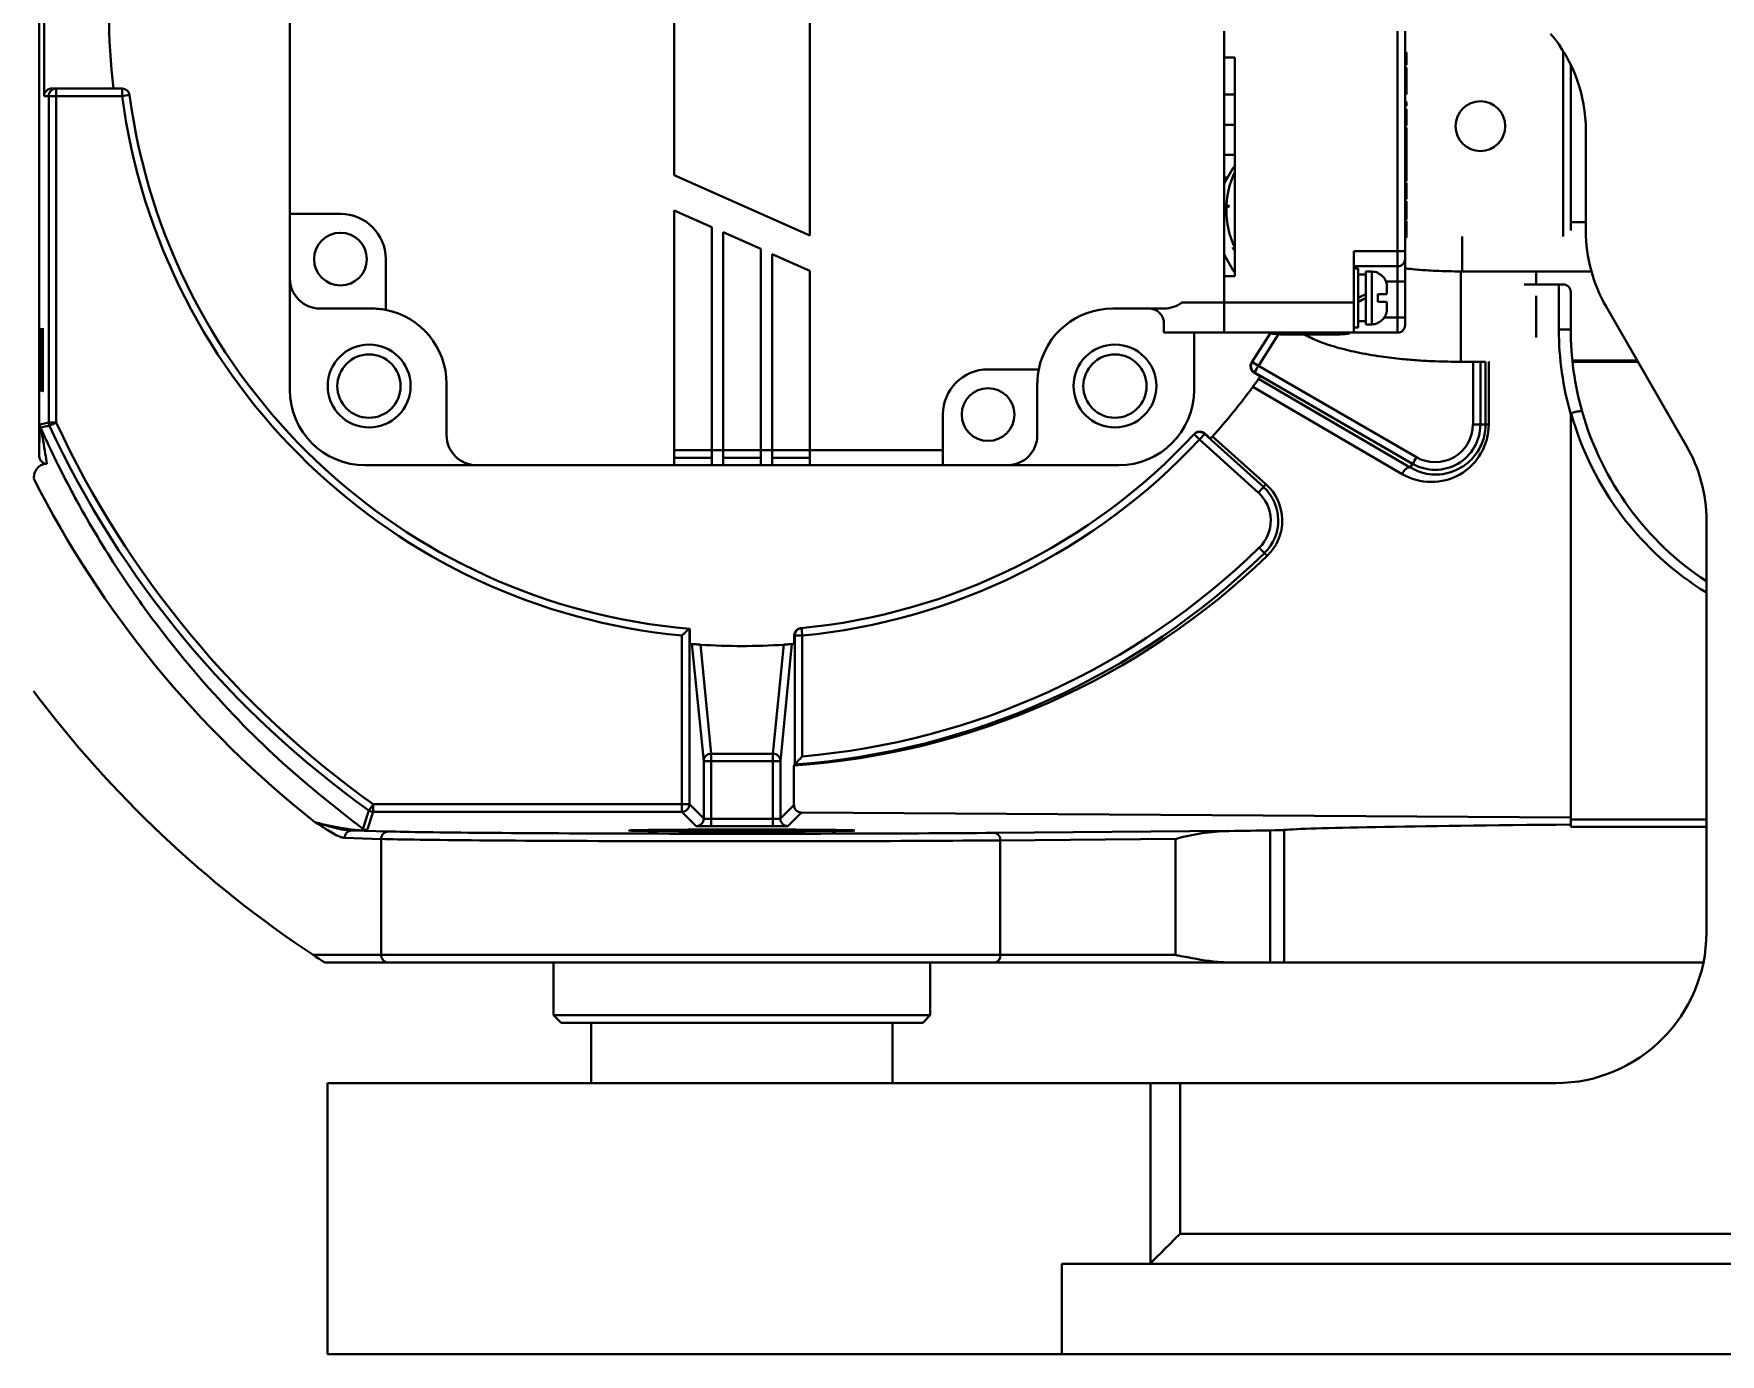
# Model space of a CAD drawing. Header units: millimetres. Extents: x -2601 to 21461, y 11492 to 21077.
# Drawn here: x -1092.3 to -980.4, y 12700.9 to 12788.6 of the extents above; entities that cross this region are included whole.
import ezdxf

# ---------------------------------------------------------------- set-up
doc = ezdxf.new("R2010")
doc.units = ezdxf.units.MM
doc.header["$PDSIZE"] = -1
doc.styles.get("Standard").update_dxf_attribs({"font": ''})
doc.styles.get('Standard').set_extended_font_data('HYSWLongFangSong')
doc.dimstyles.new('ISO-25', dxfattribs={"dimscale": 25, "dimtxt": 3.5, "dimasz": 1.6, "dimexe": 1.25, "dimexo": 0.625, "dimtad": 1, "dimdec": 0, "dimzin": 9, "dimdsep": 46, "dimtxsty": 'Standard', "dimcen": 2.5, "dimadec": 0, "dimazin": 2, "dimtfac": 1, "dimtdec": 0, "dimtofl": 0, "dimtmove": 0, "dimatfit": 3, "dimfxl": 1, "dimarcsym": 0})

# ---------------------------------------------------------------- blocks, each defined once
blk = doc.blocks.new('*D41')
at = {"color": 0, "lineweight": -2}
for p, q in [((-984.73, 13145.13), (-566.17, 12980.75)), ((-80.3, 12727.44), (-80.3, 12852.44)), ((-142.8, 12789.94), (-17.8, 12789.94))]:
    blk.add_line(p, q, dxfattribs=at)
at = {"color": 0}
blk.add_solid([(-563.74, 12986.96), (-568.61, 12974.55), (-528.94, 12966.13)], dxfattribs=at)
at = {"layer": 'Defpoints', "color": 0}
for p in [(-528.94, 12966.13), (-80.3, 12789.94)]:
    blk.add_point(p, dxfattribs=at)
at = {"color": 0, "insert": (-871.65, 13164.51), "char_height": 87.5, "attachment_point": 5, "rotation": 338.5595}
blk.add_mtext('R482', dxfattribs=at)

msp = doc.modelspace()

# ---------------------------------------------------------------- linework, layer by layer
at = {"color": 161, "lineweight": 30, "true_color": 0x67adff}
for p, q in [((-1091.94, 12819.27), (-1091.94, 12760.62)), ((-1049.8, 12779.2), (-1049.8, 12818.94)), ((-1040.8, 12818.94), (-1040.8, 12775.19)), ((-1075.3, 12776.62), (-1075.3, 12807.54)), ((-1091.61, 12795.44), (-1091.61, 12784.44)), ((-1013.3, 12770.74), (-1013.3, 12788.74)), ((-1013.3, 12788.74), (-1013.3, 12786.99)), ((-1001.8, 12774.14), (-1001.8, 12788.74)), ((-1001.3, 12774.14), (-1001.3, 12788.74)), ((-1001.2, 12787.34), (-1001.3, 12787.34)), ((-990.8, 12775.11), (-990.8, 12787.42)), ((-1013.3, 12786.99), (-1012.6, 12786.99)), ((-1012.6, 12786.99), (-1012.6, 12772.49)), ((-1001.3, 12786.51), (-1001.2, 12786.51)), ((-1001.18, 12786.32), (-1001.3, 12786.32)), ((-990.3, 12786.51), (-990.3, 12775.52)), ((-1001.3, 12785.36), (-1001.2, 12785.36)), ((-1001.2, 12785.36), (-1001.2, 12784.54)), ((-1091.3, 12784.44), (-1091.61, 12784.44)), ((-1091.3, 12762.78), (-1091.3, 12784.44)), ((-1091.3, 12784.44), (-1090.8, 12784.44)), ((-1091.09, 12784.94), (-1087, 12784.94)), ((-1090.8, 12784.94), (-1090.8, 12784.44)), ((-1086.43, 12784.44), (-1090.8, 12784.44)), ((-1090.8, 12784.44), (-1090.8, 12762.78)), ((-1087, 12784.94), (-1086.43, 12784.94)), ((-1086.43, 12784.94), (-1086.43, 12784.44)), ((-1012.6, 12784.54), (-1013.3, 12784.54)), ((-1001.3, 12784.06), (-1001.2, 12784.06)), ((-1001.2, 12784.06), (-1001.2, 12783.8)), ((-1001.2, 12783.8), (-1001.3, 12783.8)), ((-1001.2, 12783.57), (-1001.3, 12783.57)), ((-1001.2, 12783.32), (-1001.3, 12783.32)), ((-1001.2, 12783.57), (-1001.2, 12783.32)), ((-1001.2, 12783.32), (-1001.2, 12782.67)), ((-1013.3, 12782.54), (-1012.6, 12782.54)), ((-1001.2, 12782.67), (-1001.3, 12782.67)), ((-1001.3, 12782.59), (-1001.2, 12782.59)), ((-1001.2, 12782.49), (-1001.3, 12782.49)), ((-1001.18, 12782.32), (-1001.3, 12782.32)), ((-1001.2, 12782.59), (-1001.2, 12782.49)), ((-989.3, 12775.48), (-989.3, 12782.15)), ((-1012.6, 12780.54), (-1013.3, 12780.54)), ((-1001.3, 12781.59), (-1001.2, 12781.59)), ((-1001.3, 12780.99), (-1001.18, 12780.99)), ((-1001.2, 12781.01), (-1001.2, 12780.46)), ((-1001.2, 12780.46), (-1001.3, 12780.46)), ((-1001.3, 12780.33), (-1001.2, 12780.33)), ((-1001.3, 12780.25), (-1001.2, 12780.25)), ((-1001.3, 12780.12), (-1001.2, 12780.12)), ((-1001.2, 12779.85), (-1001.3, 12779.85)), ((-1001.2, 12780.25), (-1001.2, 12780.33)), ((-1001.2, 12780.12), (-1001.2, 12780.25)), ((-1001.2, 12779.85), (-1001.2, 12779.18)), ((-1040.8, 12775.19), (-1049.8, 12779.2)), ((-1013.09, 12779.04), (-1013.3, 12779.04)), ((-1001.2, 12779.18), (-1001.3, 12779.18)), ((-1001.2, 12779.08), (-1001.3, 12779.08)), ((-1001.2, 12778.79), (-1001.3, 12778.79)), ((-1001.2, 12778.69), (-1001.3, 12778.69)), ((-1001.2, 12778.43), (-1001.3, 12778.43)), ((-1001.2, 12779.18), (-1001.2, 12779.08)), ((-1001.2, 12779.08), (-1001.2, 12778.79)), ((-1001.2, 12778.69), (-1001.2, 12778.43)), ((-1001.2, 12778.43), (-1001.2, 12777.78)), ((-1013.03, 12777.02), (-1012.99, 12777.23)), ((-1001.2, 12777.78), (-1001.3, 12777.78)), ((-1001.3, 12777.7), (-1001.2, 12777.7)), ((-1001.2, 12777.6), (-1001.3, 12777.6)), ((-1001.18, 12777.43), (-1001.3, 12777.43)), ((-1001.2, 12777.7), (-1001.2, 12777.6)), ((-1075.3, 12776.62), (-1071.94, 12776.62)), ((-1075.3, 12772.34), (-1075.3, 12776.62)), ((-1049.8, 12776.85), (-1047.3, 12775.73)), ((-1049.8, 12759.94), (-1049.8, 12776.85)), ((-1013.15, 12776.89), (-1013.15, 12776.43)), ((-1001.3, 12776.74), (-1001.2, 12776.74)), ((-1001.3, 12776.24), (-1001.2, 12776.24)), ((-1001.18, 12776.13), (-1001.3, 12776.13)), ((-989.3, 12776.06), (-990.3, 12776.06)), ((-1047.3, 12775.73), (-1047.3, 12760.94)), ((-1046.55, 12775.4), (-1044.05, 12774.29)), ((-1046.55, 12760.94), (-1046.55, 12775.4)), ((-1001.3, 12775.55), (-1001.2, 12775.55)), ((-1001.2, 12775.06), (-1001.3, 12775.06)), ((-1001.2, 12775.55), (-1001.2, 12775.06)), ((-997.5, 12775.11), (-997.5, 12772.8)), ((-1044.05, 12774.29), (-1044.05, 12760.94)), ((-1043.3, 12760.94), (-1043.3, 12773.95)), ((-1043.3, 12773.95), (-1040.8, 12772.84)), ((-1004.7, 12774.14), (-1001.8, 12774.14)), ((-1004.7, 12770.74), (-1004.7, 12774.14)), ((-1001.8, 12773.14), (-1001.8, 12774.14)), ((-1001.8, 12774.14), (-1001.3, 12774.14)), ((-1068.94, 12773.62), (-1068.94, 12770.25)), ((-1040.8, 12772.84), (-1040.8, 12760.94)), ((-1004.7, 12773.14), (-1001.8, 12773.14)), ((-1004.4, 12772.99), (-1004.7, 12772.99)), ((-1004.4, 12769.09), (-1004.4, 12772.99)), ((-1003.5, 12772.79), (-1003.9, 12772.79)), ((-1003.9, 12771.04), (-1003.9, 12772.79)), ((-1003.5, 12769.29), (-1003.5, 12772.79)), ((-1003.1, 12772.69), (-1003.1, 12772.71)), ((-1001.8, 12773.14), (-1001.8, 12772.14)), ((-992.6, 12772.8), (-997.6, 12772.8)), ((-997.6, 12766.8), (-997.6, 12772.8)), ((-988.93, 12772.8), (-992.6, 12772.8)), ((-992.6, 12772.8), (-992.6, 12771.94)), ((-1075.3, 12764.94), (-1075.3, 12772.34)), ((-1013.3, 12772.49), (-1013.3, 12770.74)), ((-1012.6, 12772.49), (-1013.3, 12772.49)), ((-1003.9, 12772.59), (-1004.4, 12772.59)), ((-1002.58, 12772.14), (-1001.8, 12772.14)), ((-1001.8, 12772.14), (-1001.3, 12772.14)), ((-1001.8, 12772.14), (-1001.8, 12769.74)), ((-1001.3, 12772.14), (-1001.3, 12769.74)), ((-993.39, 12771.94), (-991.09, 12771.94)), ((-991.09, 12768.94), (-991.09, 12771.94)), ((-991.09, 12771.94), (-990.8, 12771.94)), ((-1016.1, 12770.74), (-1013.3, 12770.74)), ((-1013.3, 12768.74), (-1013.3, 12770.74)), ((-1013.3, 12770.74), (-1004.7, 12770.74)), ((-1004.7, 12770.74), (-1004.7, 12768.74)), ((-1003.9, 12769.29), (-1003.9, 12771.04)), ((-1003.1, 12770.79), (-1003.1, 12771.29)), ((-1002.5, 12770.79), (-1002.5, 12770.68)), ((-992.6, 12771.18), (-992.6, 12768.42)), ((-992.6, 12770.58), (-992.6, 12771.18)), ((-992.6, 12768.42), (-992.6, 12770.58)), ((-990.3, 12771.44), (-990.3, 12768.94)), ((-982.64, 12761.26), (-987.96, 12770.48)), ((-1069.9, 12770.34), (-1073.3, 12770.34)), ((-1020.7, 12770.34), (-1017.3, 12770.34)), ((-1017.3, 12768.74), (-1017.3, 12769.34)), ((-1004.4, 12769.49), (-1003.9, 12769.49)), ((-1003.1, 12769.38), (-1003.1, 12769.4)), ((-1001.8, 12769.74), (-1002.69, 12769.74)), ((-1001.8, 12769.74), (-1001.8, 12768.74)), ((-1001.3, 12769.74), (-1001.8, 12769.74)), ((-1017.3, 12768.74), (-1013.3, 12768.74)), ((-1015.3, 12768.74), (-1015.3, 12764.94)), ((-1013.3, 12768.74), (-1004.7, 12768.74)), ((-1011.46, 12766.78), (-1010.2, 12768.74)), ((-1009.62, 12768.74), (-1011.03, 12766.53)), ((-1010.26, 12768.74), (-1010.26, 12768.74)), ((-1006.53, 12768.61), (-1008.66, 12768.61)), ((-1004.93, 12768.74), (-1004.93, 12768.74)), ((-1004.7, 12769.09), (-1004.4, 12769.09)), ((-1001.8, 12768.74), (-1004.7, 12768.74)), ((-1003.9, 12769.29), (-1003.5, 12769.29)), ((-991.09, 12768.94), (-990.3, 12768.94)), ((-1028.97, 12766.3), (-1025.6, 12766.3)), ((-1011.3, 12766.07), (-1011.28, 12766.09)), ((-1011.3, 12766.07), (-1010.9, 12765.84)), ((-1000.8, 12760.04), (-1011.28, 12766.09)), ((-1011.03, 12766.53), (-1000.55, 12760.47)), ((-997.6, 12766.8), (-995.96, 12766.8)), ((-996.79, 12762.64), (-996.79, 12766.8)), ((-996.29, 12766.8), (-996.29, 12762.64)), ((-995.96, 12762.64), (-995.96, 12766.8)), ((-995.75, 12766.83), (-995.75, 12762.64)), ((-990.19, 12766.9), (-985.89, 12766.9)), ((-990.18, 12766.8), (-985.83, 12766.8)), ((-1064.9, 12761.94), (-1064.9, 12765.34)), ((-1025.7, 12765.34), (-1025.7, 12761.94)), ((-1001.49, 12759.35), (-1011.4, 12765.14)), ((-1011.02, 12765.67), (-1000.95, 12759.78)), ((-1091.89, 12762.65), (-1091.3, 12762.78)), ((-1090.8, 12762.78), (-1091.3, 12762.78)), ((-1031.97, 12760.94), (-1031.97, 12763.3)), ((-996.79, 12762.64), (-996.29, 12762.64)), ((-996.29, 12762.64), (-995.96, 12762.64)), ((-995.96, 12762.64), (-995.75, 12762.64)), ((-990.3, 12736.57), (-990.3, 12763.3)), ((-1011.03, 12758.12), (-1014.93, 12761.65)), ((-1014.6, 12762.02), (-1014.58, 12762.04)), ((-1014.6, 12762.02), (-1010.7, 12758.5)), ((-1014.2, 12761.71), (-1014.58, 12762.04)), ((-1010.53, 12758.68), (-1014.08, 12761.85)), ((-1049.8, 12760.94), (-1047.3, 12760.94)), ((-1047.3, 12760.44), (-1049.8, 12760.44)), ((-1047.3, 12760.94), (-1046.55, 12760.94)), ((-1047.3, 12760.94), (-1047.3, 12759.94)), ((-1046.55, 12759.94), (-1046.55, 12760.94)), ((-1046.55, 12760.94), (-1044.05, 12760.94)), ((-1044.05, 12760.44), (-1046.55, 12760.44)), ((-1044.05, 12760.94), (-1043.3, 12760.94)), ((-1044.05, 12760.94), (-1044.05, 12759.94)), ((-1043.3, 12759.94), (-1043.3, 12760.94)), ((-1040.8, 12760.94), (-1043.3, 12760.94)), ((-1040.8, 12760.44), (-1043.3, 12760.44)), ((-1040.8, 12760.94), (-1031.97, 12760.94)), ((-1040.8, 12760.94), (-1040.8, 12759.94)), ((-1031.97, 12759.94), (-1031.97, 12760.94)), ((-1062.9, 12759.94), (-1070.3, 12759.94)), ((-1049.8, 12759.94), (-1062.9, 12759.94)), ((-1047.3, 12759.94), (-1049.8, 12759.94)), ((-1046.55, 12759.94), (-1047.3, 12759.94)), ((-1044.05, 12759.94), (-1046.55, 12759.94)), ((-1043.3, 12759.94), (-1044.05, 12759.94)), ((-1040.8, 12759.94), (-1043.3, 12759.94)), ((-1031.97, 12759.94), (-1040.8, 12759.94)), ((-1027.7, 12759.94), (-1031.97, 12759.94)), ((-1020.3, 12759.94), (-1027.7, 12759.94)), ((-1000.95, 12759.78), (-1000.8, 12760.04)), ((-1010.7, 12758.5), (-1010.53, 12758.68)), ((-981.3, 12728.94), (-981.3, 12756.26)), ((-1010.44, 12753.94), (-1010.62, 12754.11)), ((-1049.29, 12737.44), (-1049.29, 12748.64)), ((-1048.79, 12749.09), (-1048.79, 12737.44)), ((-1048.79, 12749.09), (-1048.79, 12749.09)), ((-1048.76, 12748.09), (-1048.76, 12749.09)), ((-1047.84, 12740.3), (-1048.62, 12748.08)), ((-1041.98, 12748.08), (-1042.75, 12740.3)), ((-1041.83, 12748.63), (-1041.8, 12748.64)), ((-1041.83, 12748.09), (-1041.83, 12748.63)), ((-1041.8, 12740.08), (-1041.8, 12748.64)), ((-1041.8, 12748.64), (-1041.3, 12748.64)), ((-1041.3, 12748.64), (-1041.3, 12740.62)), ((-1048.06, 12748.04), (-1047.34, 12740.8)), ((-1043.25, 12740.8), (-1042.53, 12748.04)), ((-1047.84, 12736.49), (-1047.84, 12740.3)), ((-1047.84, 12740.3), (-1047.34, 12740.3)), ((-1047.34, 12740.3), (-1047.34, 12740.8)), ((-1047.34, 12740.8), (-1043.25, 12740.8)), ((-1047.34, 12740.3), (-1047.34, 12736.48)), ((-1043.25, 12740.3), (-1047.34, 12740.3)), ((-1043.25, 12740.3), (-1043.25, 12740.8)), ((-1043.25, 12736.48), (-1043.25, 12740.3)), ((-1043.25, 12740.3), (-1042.75, 12740.3)), ((-1042.75, 12740.3), (-1042.75, 12736.49)), ((-1041.8, 12740.08), (-1041.85, 12740.02)), ((-1041.85, 12737.39), (-1041.85, 12740.02)), ((-1069.77, 12736.94), (-1070.16, 12735.72)), ((-1069.77, 12737.44), (-1049.29, 12737.44)), ((-1069.77, 12737.44), (-1069.77, 12736.94)), ((-1049.29, 12736.94), (-1069.77, 12736.94)), ((-1048.79, 12737.44), (-1049.29, 12737.44)), ((-1049.29, 12737.44), (-1049.29, 12736.94)), ((-1048.34, 12735.99), (-1049.29, 12736.94)), ((-1048.79, 12737.44), (-1047.84, 12736.49)), ((-1042.75, 12736.49), (-1041.85, 12737.39)), ((-1041.35, 12736.89), (-1042.25, 12735.99)), ((-1041.35, 12736.89), (-990.3, 12736.57)), ((-1047.34, 12735.98), (-1047.34, 12736.48)), ((-1047.34, 12736.48), (-1043.25, 12736.48)), ((-1043.25, 12735.98), (-1047.34, 12735.98)), ((-1043.25, 12735.98), (-1043.25, 12736.48)), ((-990.3, 12736.57), (-990.3, 12736.09)), ((-990.3, 12736.44), (-981.3, 12736.44)), ((-990.3, 12736.09), (-990.3, 12735.94)), ((-981.3, 12735.94), (-990.3, 12735.94)), ((-1069.24, 12735.13), (-1071.67, 12735.21)), ((-1071.19, 12735.71), (-1068.76, 12735.63)), ((-1069.24, 12735.13), (-1069.24, 12727.44)), ((-1028.5, 12735.54), (-1013, 12735.67)), ((-1016.54, 12735.14), (-1028.16, 12735.04)), ((-1028.16, 12735.04), (-1028.16, 12727.44)), ((-1016.54, 12727.44), (-1016.54, 12735.14)), ((-1010.26, 12726.94), (-1010.26, 12735.71)), ((-1009.31, 12735.74), (-1009.31, 12726.94)), ((-1073.75, 12727.44), (-1069.24, 12727.44)), ((-1068.76, 12726.94), (-1072.99, 12726.94)), ((-1069.24, 12727.44), (-1028.16, 12727.44)), ((-1028.5, 12726.94), (-1068.76, 12726.94)), ((-1057.8, 12726.94), (-1057.8, 12723.44)), ((-1032.8, 12723.44), (-1032.8, 12726.94)), ((-1012.99, 12726.94), (-1028.5, 12726.94)), ((-1028.16, 12727.44), (-1016.54, 12727.44)), ((-1012.99, 12726.94), (-1010.26, 12726.94)), ((-1009.31, 12726.94), (-1010.26, 12726.94)), ((-1009.31, 12726.94), (-981.5, 12726.94)), ((-1057.8, 12723.44), (-1057.3, 12722.94)), ((-1057.8, 12723.44), (-1057.1, 12723.44)), ((-1057.1, 12723.44), (-1032.8, 12723.44)), ((-1033.3, 12722.94), (-1032.8, 12723.44)), ((-1056.63, 12722.94), (-1057.3, 12722.94)), ((-1033.3, 12722.94), (-1056.63, 12722.94)), ((-1055.3, 12722.94), (-1055.3, 12718.94)), ((-1035.3, 12718.94), (-1035.3, 12722.94)), ((-1072.8, 12718.94), (-1072.8, 12700.94)), ((-1018.19, 12718.94), (-1072.8, 12718.94)), ((-1018.19, 12706.97), (-1018.19, 12718.94)), ((-1018.19, 12718.94), (-1016.22, 12718.94)), ((-1016.22, 12718.94), (-1016.22, 12708.94)), ((-1016.22, 12718.94), (-991.3, 12718.94)), ((-1016.22, 12708.94), (-978.62, 12708.94)), ((-1024.08, 12706.94), (-1024.08, 12700.94)), ((-1024.08, 12706.94), (-961.3, 12706.94)), ((-1024.08, 12700.94), (-1072.8, 12700.94)), ((-955.3, 12700.94), (-1024.08, 12700.94))]:
    msp.add_line(p, q, dxfattribs=at)
at = {"color": 161, "lineweight": 30, "true_color": 0x67adff, "flags": 128}
for points in [[(-1013.3, 12778.63), (-1012.7, 12779.67), (-1012.6, 12779.81)], [(-1012.6, 12772.73), (-1012.7, 12772.87), (-1013.3, 12773.92)], [(-1014.93, 12761.65), (-1015.01, 12761.72), (-1015.07, 12761.78), (-1015.14, 12761.84), (-1015.19, 12761.89), (-1015.24, 12761.94), (-1015.27, 12761.97), (-1015.29, 12761.99), (-1015.3, 12761.99)], [(-1014.93, 12761.65), (-1014.87, 12761.72), (-1014.81, 12761.79), (-1014.75, 12761.86), (-1014.7, 12761.91), (-1014.66, 12761.96), (-1014.63, 12761.99), (-1014.61, 12762.01), (-1014.6, 12762.02)], [(-1000.95, 12759.78), (-1001.01, 12759.8), (-1001.08, 12759.79), (-1001.15, 12759.76), (-1001.23, 12759.71), (-1001.31, 12759.64), (-1001.38, 12759.55), (-1001.44, 12759.45), (-1001.49, 12759.35)], [(-1069.77, 12737.44), (-1069.82, 12737.36), (-1069.88, 12737.28), (-1069.93, 12737.21), (-1069.97, 12737.15), (-1070.01, 12737.1), (-1070.03, 12737.06), (-1070.05, 12737.04), (-1070.06, 12737.03)], [(-1018.19, 12706.97), (-1018.1, 12707.06), (-1017.96, 12707.21), (-1017.76, 12707.41), (-1017.51, 12707.66), (-1017.23, 12707.94), (-1016.91, 12708.26), (-1016.57, 12708.6), (-1016.22, 12708.94)]]:
    msp.add_lwpolyline(points, dxfattribs=at)
at = {"color": 161, "lineweight": 30, "true_color": 0x67adff}
for centre, radius in [((-996.3, 12782.44), 1.65), ((-1071.94, 12773.62), 1.75), ((-1070.04, 12765.2), 2.75), ((-1070.05, 12765.19), 2.1), ((-1020.55, 12765.2), 2.75), ((-1020.55, 12765.19), 2.1), ((-1028.97, 12763.3), 1.75)]:
    msp.add_circle(centre, radius, dxfattribs=at)
for centre, radius, start, end in [((-1000.3, 12783.94), 50, 0, 90), ((-998.3, 12785.94), 42, 0, 90), ((-998.3, 12785.94), 40, 0, 90), ((-1045.3, 12789.94), 42, 173.1629, 186.8371), ((-999.3, 12782.15), 10, 0, 40), ((-1090.8, 12784.44), 0.5, 90.0142, 179.9585), ((-1086.43, 12784.44), 0.5, 7.6158, 90), ((-1109.19, 12956.53), 173.58, 277.5338, 277.6988), ((-1045.3, 12789.94), 41.5, 187.6158, 264.475), ((-1045.3, 12789.94), 41, 187.6158, 265.1519), ((-1071.94, 12773.62), 3, 360, 90), ((-979.3, 12775.48), 10, 180, 210), ((-1003.5, 12771.79), 1, 66.4218, 90), ((-1001.8, 12773.64), 0.5, 270, 360), ((-1073.3, 12772.34), 2, 180, 270), ((-990.8, 12771.44), 0.5, 0, 90), ((-1017.3, 12772.34), 2, 270, 306.8699), ((-1168.37, 13099.93), 367.49, 296.4996, 296.5868), ((-1053.22, 12869.17), 109.83, 296.3974, 296.689), ((-1069.9, 12765.34), 5, 78.9889, 90), ((-1069.9, 12765.34), 5, 0, 78.9889), ((-1020.7, 12765.34), 5, 90, 168.9889), ((-1003.5, 12770.29), 1, 270, 293.5782), ((-1001.8, 12769.24), 0.5, 270, 0), ((-970.59, 12768.94), 20.5, 180, 195.9734), ((-970.3, 12768.94), 20, 180, 195.768), ((-1028.97, 12763.3), 3, 90, 180), ((-1020.7, 12765.34), 5, 168.9889, 180), ((-1011.03, 12766.53), 0.5, 145.6781, 239.9733), ((-1125.77, 12599.14), 202.94, 55.5728, 55.714), ((-924.33, 12716.15), 100.28, 149.8446, 150.1303), ((-1070.3, 12764.94), 5, 180, 270), ((-1020.3, 12764.94), 5, 270, 0), ((-1045.3, 12789.94), 42, 318.0159, 323.8059), ((-1045.3, 12789.94), 42, 324.6927, 324.9723), ((-1091.39, 12762.65), 0.502, 180.011, 204.7293), ((-1090.79, 12762.78), 0.508, 180.2191, 204.7147), ((-1165.44, 12923.14), 176.88, 294.7973, 294.9592), ((-1032.3, 12789.94), 64.5, 204.9083, 234.4853), ((-999.3, 12762.64), 3, 240, 0), ((-999.3, 12762.64), 2.5, 240, 0), ((-970.55, 12768.94), 20.5, 195.7456, 238.3728), ((-970.3, 12768.94), 20, 195.768, 236.633), ((-1032.3, 12789.94), 65, 204.9083, 234.4853), ((-1062.9, 12761.94), 2, 180, 270), ((-1045.3, 12789.94), 41, 275.4827, 317.0621), ((-1045.3, 12789.94), 41.5, 275.525, 317.02), ((-1027.7, 12761.94), 2, 270, 0), ((-1014.93, 12761.65), 0.499, 47.8106, 137.0975), ((-1045.3, 12789.94), 42, 317.7541, 318.0159), ((-861.53, 12679.96), 160.64, 149.9219, 150.1002), ((-991.3, 12756.26), 10, 0, 30), ((-1100.18, 12839.07), 120.42, 317.7598, 317.9978), ((-1012.71, 12756.27), 2.5, 314.2298, 47.8895), ((-1012.71, 12756.27), 3, 314.2298, 47.8895), ((-1045.5, 12789.94), 50, 274.2384, 314.2298), ((-1045.5, 12789.94), 49.5, 274.8618, 314.2298), ((-1305.51, 12467.42), 411.28, 44.192, 44.2616), ((-1045.3, 12789.94), 42, 265.2676, 265.4662), ((-1045.3, 12789.94), 42, 274.5338, 274.7324), ((-1041.3, 12748.64), 0.5, 95.5304, 180.0179), ((-1199.82, 12733.55), 159.24, 5.4358, 5.6158), ((-1045.3, 12789.94), 42, 266.2235, 273.7765), ((-1032.3, 12789.94), 75, 216.8699, 236.4427), ((-1047.34, 12740.3), 0.5, 89.9846, 179.7965), ((-1043.25, 12740.3), 0.5, 0.176, 90.0155), ((-1069.77, 12737.44), 0.497, 234.3629, 270.1273), ((-1049.29, 12737.44), 0.5, 269.9754, 359.9973), ((-1070.16, 12736.22), 0.5, 234.8832, 270.0202), ((-1048.34, 12736.49), 0.5, 269.9754, 359.9973), ((-1042.25, 12736.49), 0.5, 180.0415, 269.9858), ((-1071.18, 12735.21), 0.491, 91.3752, 181.0531), ((-1068.75, 12735.14), 0.492, 91.4713, 181.0116), ((-1028.6, 12735.1), 0.447, 351.8107, 77.0577), ((-1012.72, 12721.74), 13.93, 91.1588, 105.9216), ((-991.3, 12728.94), 10, 270, 0), ((-1068.75, 12727.43), 0.49, 178.8368, 268.6804), ((-1028.6, 12727.38), 0.445, 282.6262, 8.5563)]:
    msp.add_arc(centre, radius, start, end, dxfattribs=at)
for centre, major_axis, ratio, start_param, end_param in [((-1091.09, 12784.44), (0.522, 0), 0.957784, 1.570796, 3.141593), ((-1007.6, 12776.89), (0, 5.75), 0.965926, 1.119976, 2.021617), ((-999.56, 12762.64), (3.81, 0), 0.99998, 4.183375, 6.283185), ((-1031.26, 12789.94), (68.41, 0), 0.999576, 3.610361, 4.04433), ((-1012.69, 12756.27), (3.24, 0), 0.99998, 5.479847, 7.12367), ((-1045.18, 12789.94), (50.03, 0), 0.99998, 4.779071, 5.479847), ((-1041.35, 12737.39), (-0.189, 0.463), 0.991263, 1.179633, 2.750353), ((-1047.34, 12735.99), (1, 0), 0.008727, 3.150319, 4.712389), ((-1047.34, 12736.49), (0.5, 0), 0.017454, 3.150319, 4.712389), ((-1043.25, 12736.49), (0.5, 0), 0.017454, 4.712389, 6.274459), ((-1043.25, 12735.99), (1, 0), 0.008727, 4.712389, 6.274459), ((-941.66, 12735.68), (68, 0), 0.008727, 2.367737, 3.040159), ((-1045.3, 12735.2), (25, 0), 0.008552, 3.432862, 5.467625), ((-1045.3, 12735.7), (24.5, 0), 0.008727, 3.432862, 5.467625), ((-1036.79, 12735.82), (29.48, 0), 0.008727, 5.651494, 5.832045), ((-1019.26, 12735.75), (10, 0), 0.008727, 5.832045, 6.181752)]:
    msp.add_ellipse(centre, major_axis=major_axis, ratio=ratio, start_param=start_param, end_param=end_param, dxfattribs=at)
for centre, major_axis in [((-1091.87, 12766.94), (0, 2.1)), ((-1091.7, 12766.94), (0, 2.1)), ((-1045.3, 12735.7), (7.5, 0))]:
    msp.add_ellipse(centre, major_axis=major_axis, ratio=0.008727, dxfattribs=at)
for points, knots in [([(-1001.2, 12787.34), (-1001.2, 12787.17), (-1001.2, 12786.85), (-1001.2, 12786.61), (-1001.2, 12786.51)], [0, 0, 0, 0, 0.568664, 1, 1, 1, 1]), ([(-1001.2, 12785.36), (-1001.2, 12785.46), (-1001.2, 12785.63), (-1001.2, 12785.87), (-1001.2, 12786.06), (-1001.2, 12786.22), (-1001.2, 12786.32), (-1001.2, 12786.32), (-1001.2, 12786.32)], [0, 0, 0, 0, 0.169774, 0.307996, 0.424999, 0.536217, 0.735386, 1, 1, 1, 1]), ([(-1001.2, 12782.59), (-1001.2, 12782.6), (-1001.2, 12782.62), (-1001.2, 12782.65), (-1001.2, 12782.66), (-1001.2, 12782.67)], [0, 0, 0, 0, 0.2878344, 0.568048, 1, 1, 1, 1]), ([(-1001.2, 12781.59), (-1001.2, 12781.68), (-1001.2, 12781.86), (-1001.2, 12782.09), (-1001.2, 12782.25), (-1001.2, 12782.32), (-1001.2, 12782.31), (-1001.2, 12782.31)], [0, 0, 0, 0, 0.241659, 0.460439, 0.677023, 0.905359, 1, 1, 1, 1]), ([(-1001.2, 12780.99), (-1001.2, 12780.99), (-1001.2, 12781.01), (-1001.2, 12781.13), (-1001.2, 12781.34), (-1001.2, 12781.51), (-1001.2, 12781.59)], [0, 0, 0, 0, 0.252006, 0.501783, 0.743083, 1, 1, 1, 1]), ([(-1001.2, 12780.33), (-1001.2, 12780.35), (-1001.2, 12780.38), (-1001.2, 12780.43), (-1001.2, 12780.45), (-1001.2, 12780.46)], [0, 0, 0, 0, 0.289252, 0.566296, 1, 1, 1, 1]), ([(-1001.2, 12779.86), (-1001.2, 12779.87), (-1001.2, 12779.95), (-1001.2, 12780.04), (-1001.2, 12780.12)], [0, 0, 0, 0, 0.100817, 1, 1, 1, 1]), ([(-1001.2, 12777.7), (-1001.2, 12777.71), (-1001.2, 12777.73), (-1001.2, 12777.76), (-1001.2, 12777.77), (-1001.2, 12777.78)], [0, 0, 0, 0, 0.2878344, 0.568048, 1, 1, 1, 1]), ([(-1001.2, 12776.74), (-1001.2, 12776.84), (-1001.2, 12777.02), (-1001.2, 12777.26), (-1001.2, 12777.39), (-1001.2, 12777.45), (-1001.2, 12777.43), (-1001.2, 12777.43)], [0, 0, 0, 0, 0.262904, 0.49866, 0.735096, 0.989461, 1, 1, 1, 1]), ([(-1001.2, 12776.24), (-1001.2, 12776.32), (-1001.2, 12776.47), (-1001.2, 12776.66), (-1001.2, 12776.74)], [0, 0, 0, 0, 0.5474199, 1, 1, 1, 1]), ([(-1001.2, 12775.55), (-1001.2, 12775.61), (-1001.2, 12775.72), (-1001.2, 12775.86), (-1001.2, 12775.97), (-1001.2, 12776.07), (-1001.2, 12776.13), (-1001.2, 12776.13), (-1001.2, 12776.13)], [0, 0, 0, 0, 0.169691, 0.307647, 0.424806, 0.536029, 0.735365, 1, 1, 1, 1]), ([(-1012.6, 12774.18), (-1012.65, 12774.24), (-1012.71, 12774.3), (-1012.73, 12774.39), (-1012.73, 12774.4)], [0, 0, 0, 0, 0.878633, 1, 1, 1, 1]), ([(-1001.3, 12774.14), (-1001.3, 12774.08), (-1001.3, 12773.95), (-1001.3, 12773.78), (-1001.3, 12773.67), (-1001.3, 12773.65), (-1001.3, 12773.64)], [0, 0, 0, 0, 0.2498292, 0.4997193, 0.7499912, 1, 1, 1, 1]), ([(-1002.5, 12771.75), (-1002.51, 12771.87), (-1002.53, 12772.11), (-1002.71, 12772.42), (-1002.92, 12772.6), (-1003.06, 12772.67), (-1003.1, 12772.69)], [0, 0, 0, 0, 0.300609, 0.601422, 0.891681, 1, 1, 1, 1]), ([(-1001.3, 12773.64), (-1001.3, 12773.62), (-1001.3, 12773.59), (-1001.3, 12773.41), (-1001.3, 12773.21), (-1001.3, 12772.97), (-1001.3, 12772.62), (-1001.3, 12772.33), (-1001.3, 12772.14)], [0, 0, 0, 0, 0.239429, 0.369618, 0.500054, 0.630126, 0.760543, 1, 1, 1, 1]), ([(-997.6, 12772.8), (-998.15, 12772.81), (-998.93, 12772.82), (-1000.04, 12772.88), (-1000.73, 12772.94), (-1001.17, 12772.99), (-1001.3, 12773.01)], [0, 0, 0, 0, 0.435291, 0.609262, 0.892838, 1, 1, 1, 1]), ([(-1002.5, 12771.29), (-1002.5, 12771.35), (-1002.5, 12771.45), (-1002.5, 12771.58), (-1002.5, 12771.69), (-1002.5, 12771.73), (-1002.5, 12771.75)], [0, 0, 0, 0, 0.24925, 0.499943, 0.749074, 1, 1, 1, 1]), ([(-1002.5, 12771.29), (-1002.5, 12771.3), (-1002.5, 12771.37), (-1002.5, 12771.49), (-1002.5, 12771.55), (-1002.5, 12771.58)], [0, 0, 0, 0, 0.049582, 0.517338, 1, 1, 1, 1]), ([(-1003.1, 12771.29), (-1003, 12771.29), (-1002.8, 12771.29), (-1002.6, 12771.29), (-1002.52, 12771.29), (-1002.51, 12771.29), (-1002.51, 12771.29)], [0, 0, 0, 0, 0.322564, 0.645091, 0.970176, 1, 1, 1, 1]), ([(-1002.52, 12770.79), (-1002.53, 12770.79), (-1002.55, 12770.79), (-1002.71, 12770.79), (-1002.92, 12770.79), (-1003.06, 12770.79), (-1003.1, 12770.79)], [0, 0, 0, 0, 0.181728, 0.53381, 0.873184, 1, 1, 1, 1]), ([(-1002.5, 12770.51), (-1002.5, 12770.52), (-1002.5, 12770.55), (-1002.5, 12770.65), (-1002.51, 12770.74), (-1002.51, 12770.79)], [0, 0, 0, 0, 0.3180382, 0.6539963, 1, 1, 1, 1]), ([(-1002.5, 12770.34), (-1002.5, 12770.36), (-1002.5, 12770.4), (-1002.5, 12770.47), (-1002.5, 12770.51)], [0, 0, 0, 0, 0.512431, 1, 1, 1, 1]), ([(-1018.3, 12770.34), (-1018.19, 12770.33), (-1017.97, 12770.31), (-1017.68, 12770.15), (-1017.46, 12769.92), (-1017.33, 12769.65), (-1017.3, 12769.46), (-1017.3, 12769.36), (-1017.3, 12769.34)], [0, 0, 0, 0, 0.192112, 0.384263, 0.573608, 0.759465, 0.955532, 1, 1, 1, 1]), ([(-1003.1, 12769.4), (-1003, 12769.45), (-1002.8, 12769.56), (-1002.6, 12769.84), (-1002.51, 12770.11), (-1002.5, 12770.28), (-1002.5, 12770.34)], [0, 0, 0, 0, 0.284764, 0.569656, 0.856453, 1, 1, 1, 1]), ([(-1001.3, 12769.74), (-1001.3, 12769.68), (-1001.3, 12769.55), (-1001.3, 12769.38), (-1001.3, 12769.27), (-1001.3, 12769.25), (-1001.3, 12769.24)], [0, 0, 0, 0, 0.25038, 0.500192, 0.749919, 1, 1, 1, 1]), ([(-1008.66, 12768.61), (-1009, 12768.61), (-1009.41, 12768.61), (-1009.89, 12768.65), (-1010.08, 12768.67), (-1010.2, 12768.7), (-1010.25, 12768.72), (-1010.25, 12768.73), (-1010.26, 12768.74)], [0, 0, 0, 0, 0.562631, 0.691138, 0.840437, 0.90065, 0.961354, 1, 1, 1, 1]), ([(-1007.98, 12768.61), (-1007.68, 12768.46), (-1007.02, 12768.13), (-1005.88, 12767.76), (-1004.48, 12767.42), (-1003.01, 12767.16), (-1001.61, 12766.99), (-1000.41, 12766.89), (-999.11, 12766.82), (-998.17, 12766.81), (-997.6, 12766.8)], [0, 0, 0, 0, 0.1174444, 0.2628303, 0.3983003, 0.5558906, 0.6785673, 0.7699505, 0.8610706, 1, 1, 1, 1]), ([(-1004.93, 12768.74), (-1004.94, 12768.73), (-1004.94, 12768.72), (-1005, 12768.69), (-1005.14, 12768.66), (-1005.57, 12768.62), (-1006.07, 12768.61), (-1006.46, 12768.61), (-1006.53, 12768.61)], [0, 0, 0, 0, 0.0438063, 0.0973337, 0.1810998, 0.3448604, 0.8699098, 1, 1, 1, 1]), ([(-1011.3, 12766.07), (-1011.31, 12766.07), (-1011.36, 12766.1), (-1011.45, 12766.18), (-1011.53, 12766.33), (-1011.56, 12766.5), (-1011.54, 12766.66), (-1011.49, 12766.75), (-1011.46, 12766.78)], [0, 0, 0, 0, 0.0224298, 0.2272241, 0.4317153, 0.6362621, 0.8409062, 1, 1, 1, 1]), ([(-1011.02, 12765.67), (-1011.03, 12765.66), (-1011.04, 12765.65), (-1011.1, 12765.55), (-1011.18, 12765.44), (-1011.28, 12765.31), (-1011.35, 12765.21), (-1011.39, 12765.16), (-1011.4, 12765.14)], [0, 0, 0, 0, 0.258859, 0.443841, 0.629522, 0.789524, 0.934518, 1, 1, 1, 1]), ([(-1091.94, 12760.62), (-1091.93, 12760.79), (-1091.93, 12761.26), (-1091.91, 12761.92), (-1091.9, 12762.5), (-1091.89, 12762.61), (-1091.89, 12762.65)], [0, 0, 0, 0, 0.192297, 0.513836, 0.838494, 1, 1, 1, 1]), ([(-1000.95, 12759.78), (-1000.7, 12759.66), (-1000.02, 12759.33), (-998.79, 12759.26), (-997.53, 12759.72), (-996.63, 12760.54), (-996.12, 12761.47), (-995.96, 12762.2), (-995.96, 12762.6), (-995.96, 12762.64)], [0, 0, 0, 0, 0.122565, 0.346271, 0.571995, 0.729749, 0.856559, 0.984123, 1, 1, 1, 1]), ([(-990.28, 12763.38), (-990.28, 12763.38), (-990.28, 12763.38), (-990.29, 12763.37), (-990.29, 12763.35), (-990.3, 12763.32), (-990.3, 12763.31), (-990.3, 12763.3)], [0, 0, 0, 0, 0.069659, 0.161005, 0.327173, 0.89889, 1, 1, 1, 1]), ([(-990.28, 12763.38), (-990.23, 12763.4), (-990.13, 12763.43), (-989.96, 12763.48), (-989.81, 12763.52), (-989.67, 12763.53), (-989.58, 12763.53), (-989.55, 12763.52), (-989.54, 12763.51), (-989.54, 12763.51)], [0, 0, 0, 0, 0.16269, 0.325416, 0.488043, 0.650891, 0.813609, 0.977677, 1, 1, 1, 1]), ([(-1091.25, 12762.57), (-1091.26, 12762.57), (-1091.27, 12762.56), (-1091.33, 12762.55), (-1091.53, 12762.51), (-1091.71, 12762.47), (-1091.85, 12762.44)], [0, 0, 0, 0, 0.014751, 0.073756, 0.309777, 1, 1, 1, 1]), ([(-1091.85, 12762.44), (-1091.83, 12762.36), (-1091.73, 12761.99), (-1091.58, 12761.05), (-1091.46, 12760.26), (-1091.43, 12760.04)], [0, 0, 0, 0, 0.147546, 0.763127, 1, 1, 1, 1]), ([(-1091.85, 12762.44), (-1091.7, 12762.12), (-1090.91, 12760.38), (-1089.22, 12757.07), (-1086.7, 12752.89), (-1083.88, 12748.94), (-1080.24, 12744.54), (-1075.77, 12739.97), (-1072.22, 12737.2), (-1070.45, 12735.81)], [0, 0, 0, 0, 0.022518, 0.121947, 0.255046, 0.388307, 0.52152, 0.760733, 1, 1, 1, 1]), ([(-1015.28, 12762.01), (-1015.26, 12762.03), (-1015.2, 12762.09), (-1015.08, 12762.16), (-1014.91, 12762.18), (-1014.74, 12762.15), (-1014.63, 12762.09), (-1014.59, 12762.05), (-1014.58, 12762.04)], [0, 0, 0, 0, 0.098216, 0.31496, 0.531673, 0.748494, 0.965089, 1, 1, 1, 1]), ([(-1091.43, 12760.04), (-1091.48, 12760.04), (-1091.58, 12760.05), (-1091.71, 12760.13), (-1091.83, 12760.24), (-1091.92, 12760.41), (-1091.93, 12760.55), (-1091.94, 12760.62)], [0, 0, 0, 0, 0.17483, 0.349455, 0.532697, 0.74003, 1, 1, 1, 1]), ([(-1092.3, 12759.05), (-1092.28, 12759.18), (-1092.26, 12759.43), (-1092.11, 12759.7), (-1091.91, 12759.89), (-1091.7, 12760.01), (-1091.51, 12760.03), (-1091.43, 12760.04)], [0, 0, 0, 0, 0.258625, 0.518679, 0.625628, 0.821157, 1, 1, 1, 1]), ([(-1048.79, 12749.09), (-1048.8, 12749.09), (-1048.8, 12749.08), (-1048.87, 12749.03), (-1048.98, 12748.93), (-1049.12, 12748.79), (-1049.24, 12748.69), (-1049.29, 12748.64), (-1049.29, 12748.64)], [0, 0, 0, 0, 0.148844, 0.2968092, 0.5011598, 0.7734309, 0.994879, 1, 1, 1, 1]), ([(-1048.06, 12748.04), (-1048.08, 12748.04), (-1048.14, 12748.04), (-1048.24, 12748.05), (-1048.49, 12748.07), (-1048.58, 12748.07), (-1048.61, 12748.07), (-1048.62, 12748.08)], [0, 0, 0, 0, 0.010882, 0.047272, 0.191579, 0.767173, 1, 1, 1, 1]), ([(-1041.98, 12748.08), (-1041.98, 12748.08), (-1042, 12748.07), (-1042.08, 12748.07), (-1042.31, 12748.05), (-1042.38, 12748.05), (-1042.43, 12748.04), (-1042.48, 12748.04), (-1042.51, 12748.04), (-1042.53, 12748.04)], [0, 0, 0, 0, 0.160117, 0.80103, 0.891442, 0.94332, 0.972699, 0.989173, 1, 1, 1, 1]), ([(-1041.83, 12748.63), (-1041.83, 12748.67), (-1041.82, 12748.77), (-1041.76, 12748.91), (-1041.64, 12749.04), (-1041.51, 12749.11), (-1041.42, 12749.13), (-1041.38, 12749.13)], [0, 0, 0, 0, 0.160788, 0.389457, 0.617945, 0.846437, 1, 1, 1, 1]), ([(-1041.8, 12740.08), (-1041.8, 12740.08), (-1041.79, 12740.09), (-1041.73, 12740.15), (-1041.63, 12740.26), (-1041.48, 12740.43), (-1041.35, 12740.55), (-1041.3, 12740.62), (-1041.3, 12740.62)], [0, 0, 0, 0, 0.134625, 0.268627, 0.463551, 0.744203, 0.995479, 1, 1, 1, 1]), ([(-1070.45, 12735.81), (-1070.44, 12735.81), (-1070.44, 12735.82), (-1070.42, 12735.89), (-1070.34, 12736.13), (-1070.23, 12736.5), (-1070.12, 12736.84), (-1070.07, 12737), (-1070.06, 12737.03)], [0, 0, 0, 0, 0.007129, 0.035643, 0.149697, 0.605914, 0.928972, 1, 1, 1, 1]), ([(-1071.67, 12735.21), (-1071.75, 12735.22), (-1072.12, 12735.3), (-1072.7, 12735.67), (-1073.27, 12736.03), (-1073.56, 12736.21), (-1073.64, 12736.26), (-1073.64, 12736.26)], [0, 0, 0, 0, 0.1121426, 0.5603677, 0.8831009, 0.9948441, 1, 1, 1, 1]), ([(-1073.64, 12736.26), (-1073.54, 12736.23), (-1073.2, 12736.14), (-1072.56, 12735.99), (-1071.76, 12735.84), (-1071.15, 12735.75), (-1070.86, 12735.72), (-1070.73, 12735.72), (-1070.67, 12735.71), (-1070.63, 12735.71), (-1070.6, 12735.71), (-1070.56, 12735.71), (-1070.54, 12735.72), (-1070.5, 12735.72), (-1070.45, 12735.73), (-1070.39, 12735.76), (-1070.42, 12735.78), (-1070.45, 12735.81)], [0, 0, 0, 0, 0.115023, 0.399602, 0.683554, 0.786374, 0.816205, 0.829953, 0.835997, 0.837948, 0.843155, 0.845684, 0.854405, 0.855512, 0.870149, 0.898794, 1, 1, 1, 1]), ([(-1073.64, 12736.26), (-1073.64, 12736.26), (-1073.56, 12736.23), (-1073.26, 12736.14), (-1072.61, 12735.95), (-1071.92, 12735.76), (-1071.31, 12735.71), (-1071.19, 12735.71)], [0, 0, 0, 0, 0.005218, 0.117841, 0.442961, 0.892223, 1, 1, 1, 1]), ([(-1070.16, 12735.72), (-1070.16, 12735.71), (-1070.17, 12735.71), (-1070.32, 12735.71), (-1070.42, 12735.7), (-1070.52, 12735.7), (-1070.62, 12735.7), (-1070.74, 12735.7), (-1070.92, 12735.7), (-1071.07, 12735.7), (-1071.17, 12735.71), (-1071.19, 12735.71)], [0, 0, 0, 0, 0.41605, 0.541842, 0.612107, 0.665139, 0.710015, 0.754789, 0.823656, 0.956663, 1, 1, 1, 1]), ([(-1072.99, 12726.94), (-1072.99, 12726.94), (-1072.99, 12726.95), (-1073.01, 12726.96), (-1073.04, 12726.98), (-1073.06, 12726.99), (-1073.09, 12727.01), (-1073.11, 12727.02), (-1073.14, 12727.04), (-1073.18, 12727.07), (-1073.26, 12727.12), (-1073.5, 12727.28), (-1073.64, 12727.37), (-1073.75, 12727.44)], [0, 0, 0, 0, 0.115836, 0.189528, 0.214231, 0.239061, 0.253346, 0.267779, 0.280504, 0.299248, 0.335133, 0.462389, 1, 1, 1, 1]), ([(-1016.54, 12727.44), (-1016.54, 12727.44), (-1016.54, 12727.44), (-1016.54, 12727.44), (-1016.54, 12727.44), (-1016.53, 12727.44), (-1016.52, 12727.44), (-1016.45, 12727.42), (-1016.18, 12727.37), (-1015.11, 12727.17), (-1013.99, 12726.97), (-1013.15, 12726.95), (-1012.99, 12726.94)], [0, 0, 0, 0, 0.000091, 0.000192, 0.000345, 0.000995, 0.003492, 0.013496, 0.053468, 0.213365, 0.854302, 1, 1, 1, 1])]:
    msp.add_open_spline(points, degree=3, knots=knots, dxfattribs=at)

# ---------------------------------------------------------------- dimensions: what is measured, and where the dimension line sits
dim = msp.add_radius_dim(center=(-80.3, 12789.94), mpoint=(-528.94, 12966.13), dimstyle='ISO-25')
dim.commit()
dim.dimension.update_dxf_attribs({"geometry": '*D41', "text_midpoint": (-893.36, 13109.24), "dimtype": 164})

doc.saveas('drawing.dxf')
